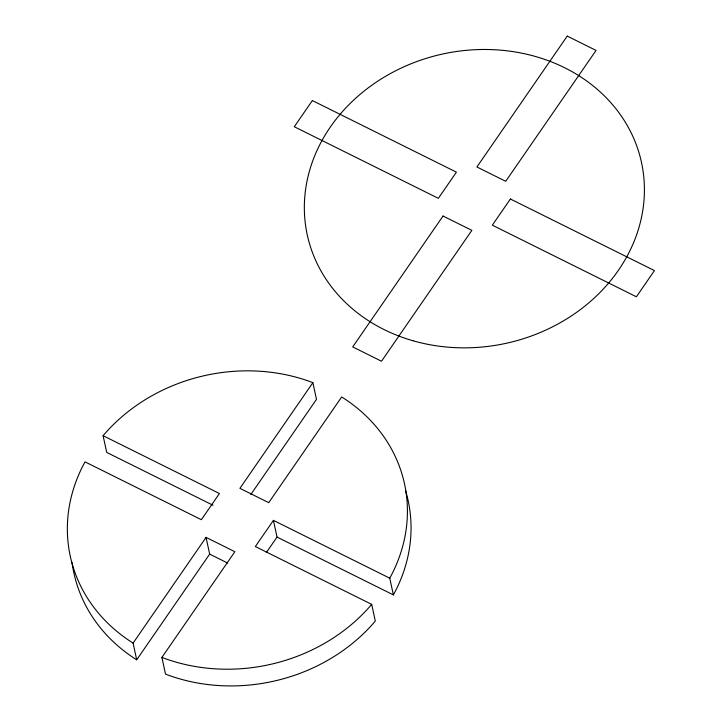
<?xml version="1.0" encoding="UTF-8"?>
<svg xmlns="http://www.w3.org/2000/svg" width="722" height="722" viewBox="0 0 722 722"><rect width="100%" height="100%" fill="white"/><g stroke="black" fill="none" stroke-linecap="round" stroke-linejoin="round"><path stroke-width="1.08" d="M206.059 537.394L209.669 554.108L136.702 659.809L133.092 643.094L206.059 537.394L234.867 551.716L161.899 657.417L165.518 674.131A170.997 148.091 -12.2 0 0 375.305 621.073L371.686 604.359L255.353 546.536L273.421 520.363L389.754 578.187L393.373 594.901L277.031 537.078L273.421 520.363M250.823 494.489L316.489 399.356L312.879 382.642L239.912 488.343L268.728 502.665L341.687 396.965A170.997 148.091 -12.2 0 1 389.754 578.187M266.31 552.619L277.031 537.078M213.017 505.256L106.712 452.414L103.093 435.7L219.434 493.523L201.357 519.696L85.025 461.872A170.997 148.091 -12.2 0 0 133.092 643.094M209.669 554.108L227.674 563.061M405.638 490.879A170.997 148.091 -12.2 0 1 393.373 594.901M136.702 659.809A170.997 148.091 -12.2 0 1 72.074 562.582M371.686 604.359A170.997 148.091 -12.2 0 1 161.899 657.417M103.093 435.7A170.997 148.091 -12.2 0 1 312.879 382.642M312.364 100.557L294.296 126.738L438.344 198.333L456.412 172.161L312.364 100.557M443.037 216.031L352.697 346.912L381.505 361.235L471.854 230.354L443.037 216.031M567.248 36.1L476.899 166.981L505.716 181.303L596.056 50.423L567.248 36.1M510.409 199.001L492.341 225.174L636.389 296.778L654.457 270.597L510.409 199.001M412.921 340.73A170.997 148.091 -12.2 0 0 642.409 167.071A170.997 148.091 -12.2 0 0 367.796 88.192A170.997 148.091 -12.2 0 0 412.921 340.73"/></g></svg>
